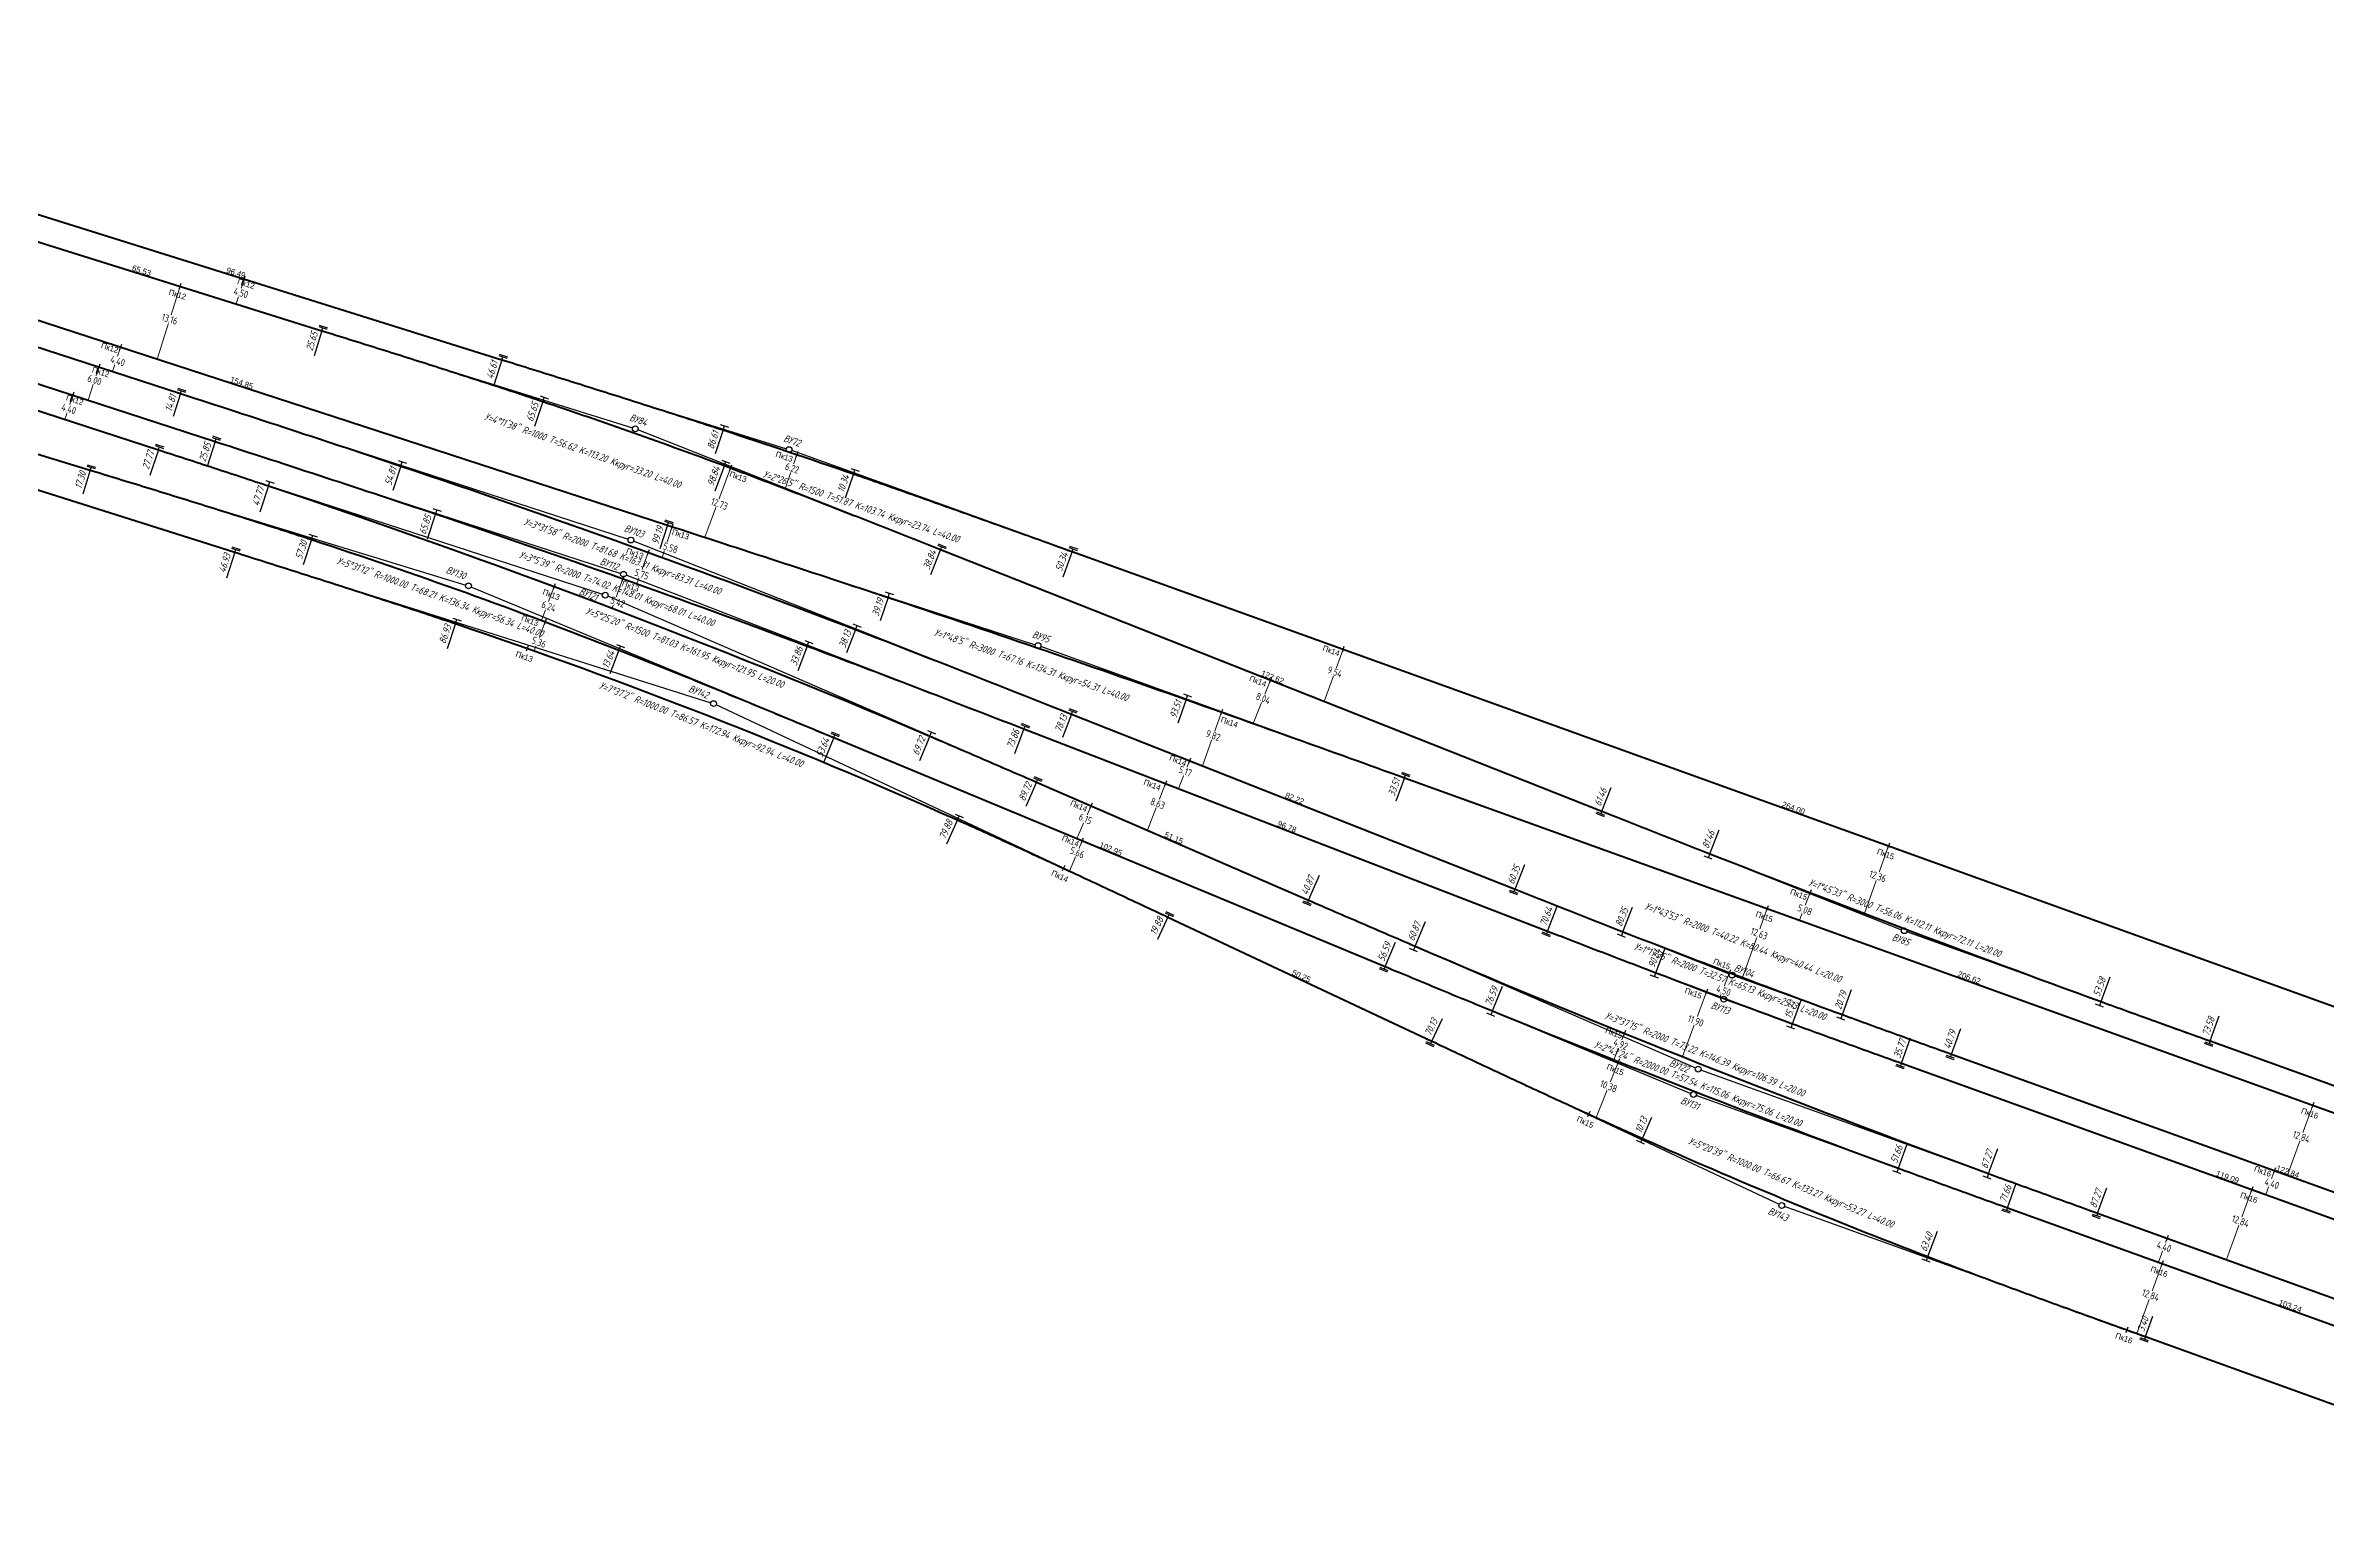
# Model space of a CAD drawing. Extents: x 10590 to 14299, y 7312 to 9553.
# Drawn here: x 11015 to 11408.3, y 9042.6 to 9297.1 of the extents above; entities that cross this region are included whole.
import ezdxf
from ezdxf.enums import TextEntityAlignment as Align

# ---------------------------------------------------------------- set-up
doc = ezdxf.new("R2010")
doc.units = 0
for name, color, linetype in [('Вершины', 7, 'Continuous'), ('Междупутья в плане', 7, 'Continuous'), ('Ось трассы', 7, 'Continuous'), ('Параметры кривых', 7, 'Continuous'), ('Пикетаж', 7, 'Continuous'), ('Прямые вставки', 7, 'Continuous')]:
    doc.layers.add(name, color=color, linetype=linetype)
doc.styles.get("Standard").update_dxf_attribs({"font": 'SPDS.shx', "oblique": 15, "height": 2})
doc.styles.add('Междупутья', font='simplex.shx', dxfattribs={"width": 0.7, "height": 2.5})
doc.styles.add('Параметры кривых', font='SPDS.shx', dxfattribs={"oblique": 15, "height": 2.5})
doc.styles.add('Пикетаж', font='pragmai.shx', dxfattribs={"height": 2})

msp = doc.modelspace()

# ---------------------------------------------------------------- linework, layer by layer
at = {"color": 1}
for p, q in [((11038.35, 9256.15), (11038.05, 9255.2)), ((11049.39, 9257.41), (11049.09, 9256.46)), ((11028.1, 9245.65), (11027.79, 9244.7)), ((11019.86, 9237.39), (11019.55, 9236.44)), ((11144.71, 9227.14), (11144.39, 9226.2)), ((11133.32, 9224.81), (11132.97, 9223.87)), ((11123.2, 9214.72), (11122.89, 9213.77)), ((11119.12, 9210.27), (11118.78, 9209.33)), ((11102.91, 9204.39), (11102.56, 9203.45)), ((11238.91, 9193.57), (11238.57, 9192.63)), ((11226.41, 9188.27), (11226.04, 9187.34)), ((11217.96, 9182.74), (11217.62, 9181.8)), ((11212.46, 9174.36), (11212.09, 9173.43)), ((11195.5, 9166.58), (11195.1, 9165.66)), ((11193.95, 9160.56), (11193.57, 9159.64)), ((11332.99, 9159.68), (11332.65, 9158.74)), ((11312.06, 9148.9), (11311.72, 9147.96)), ((11319.45, 9151.63), (11319.1, 9150.7)), ((11305.55, 9137.85), (11305.19, 9136.92)), ((11287.48, 9127.37), (11287.1, 9126.45)), ((11281.33, 9113.43), (11280.92, 9112.52)), ((11406.14, 9115), (11405.8, 9114.06)), ((11399.54, 9103.73), (11399.2, 9102.79)), ((11381.01, 9092.08), (11380.67, 9091.14)), ((11374.09, 9076.25), (11373.75, 9075.31))]:
    msp.add_line(p, q, dxfattribs=at)
at = {"color": 1, "linetype": 'ByBlock', "lineweight": -2}
for p, q in [((11062.11, 9248.72), (11063.54, 9248.27)), ((11062.18, 9248.95), (11063.61, 9248.51)), ((11062.67, 9248.01), (11062.82, 9248.49)), ((11093.15, 9243.72), (11094.58, 9243.27)), ((11093.23, 9243.95), (11094.66, 9243.51)), ((11093.72, 9243.01), (11093.87, 9243.49)), ((11037.73, 9237.89), (11039.15, 9237.43)), ((11037.8, 9238.13), (11039.23, 9237.66)), ((11038.29, 9237.18), (11038.44, 9237.66)), ((11100.29, 9236.76), (11101.72, 9236.29)), ((11100.77, 9235.81), (11101.01, 9236.52)), ((11131.36, 9231.84), (11132.78, 9231.38)), ((11131.84, 9230.9), (11132.07, 9231.61)), ((11033.91, 9228.2), (11035.33, 9227.73)), ((11033.98, 9228.43), (11035.41, 9227.97)), ((11034.46, 9227.49), (11034.62, 9227.96)), ((11043.72, 9229.63), (11045.15, 9229.17)), ((11043.8, 9229.87), (11045.23, 9229.4)), ((11044.28, 9228.92), (11044.44, 9229.4)), ((11022.14, 9224.68), (11023.58, 9224.24)), ((11022.21, 9224.91), (11023.65, 9224.48)), ((11022.71, 9223.98), (11022.86, 9224.46)), ((11075.81, 9225.64), (11077.23, 9225.16)), ((11076.28, 9224.69), (11076.52, 9225.4)), ((11131.62, 9225.71), (11133.03, 9225.19)), ((11132.06, 9224.75), (11132.32, 9225.45)), ((11153.87, 9224.28), (11155.29, 9223.79)), ((11154.34, 9223.33), (11154.58, 9224.04)), ((11053, 9222.21), (11054.42, 9221.74)), ((11053.47, 9221.26), (11053.71, 9221.97)), ((11081.81, 9217.38), (11083.23, 9216.9)), ((11082.28, 9216.43), (11082.52, 9217.14)), ((11121.72, 9215.21), (11123.14, 9214.74)), ((11121.8, 9215.44), (11123.22, 9214.98)), ((11122.28, 9214.5), (11122.43, 9214.97)), ((11060.4, 9212.96), (11061.83, 9212.5)), ((11060.88, 9212.02), (11061.12, 9212.73)), ((11168.84, 9211.03), (11170.24, 9210.48)), ((11168.94, 9211.26), (11170.33, 9210.71)), ((11191.58, 9210.9), (11192.99, 9210.39)), ((11047.08, 9210.53), (11048.51, 9210.08)), ((11047.16, 9210.77), (11048.59, 9210.32)), ((11047.65, 9209.83), (11047.8, 9210.31)), ((11169.36, 9210.29), (11169.54, 9210.75)), ((11191.49, 9210.66), (11192.9, 9210.15)), ((11192.03, 9209.94), (11192.2, 9210.41)), ((11159.81, 9202.99), (11161.24, 9202.52)), ((11160.29, 9202.04), (11160.52, 9202.76)), ((11085.24, 9198.47), (11086.66, 9197.99)), ((11085.71, 9197.52), (11085.95, 9198.23)), ((11154.24, 9197.46), (11155.64, 9196.93)), ((11154.68, 9196.5), (11154.94, 9197.2)), ((11113.47, 9193.93), (11114.86, 9193.38)), ((11113.89, 9192.96), (11114.17, 9193.65)), ((11145.92, 9194.62), (11147.33, 9194.1)), ((11146.36, 9193.66), (11146.63, 9194.36)), ((11211.21, 9185.4), (11212.63, 9184.9)), ((11211.67, 9184.44), (11211.92, 9185.15)), ((11183.21, 9180.12), (11184.61, 9179.58)), ((11183.3, 9180.35), (11184.7, 9179.81)), ((11183.73, 9179.38), (11183.91, 9179.85)), ((11191.42, 9182.67), (11192.81, 9182.12)), ((11191.51, 9182.9), (11192.9, 9182.35)), ((11191.93, 9181.93), (11192.11, 9182.4)), ((11150.44, 9178.62), (11151.82, 9178.05)), ((11150.53, 9178.85), (11151.92, 9178.28)), ((11150.94, 9177.87), (11151.13, 9178.33)), ((11167.11, 9179.1), (11168.49, 9178.52)), ((11167.5, 9178.12), (11167.8, 9178.81)), ((11248.79, 9171.69), (11250.21, 9171.18)), ((11248.88, 9171.92), (11250.29, 9171.42)), ((11185.38, 9170.96), (11186.76, 9170.37)), ((11185.48, 9171.19), (11186.86, 9170.6)), ((11185.87, 9170.21), (11186.07, 9170.66)), ((11249.33, 9170.96), (11249.5, 9171.44)), ((11171.86, 9164.69), (11173.23, 9164.08)), ((11172.24, 9163.7), (11172.55, 9164.38)), ((11283.81, 9164.23), (11282.41, 9164.78)), ((11283.9, 9164.46), (11282.5, 9165.01)), ((11283.38, 9165.2), (11283.2, 9164.74)), ((11302.42, 9156.9), (11301.02, 9157.44)), ((11301.99, 9157.87), (11301.72, 9157.17)), ((11208.2, 9147.93), (11209.56, 9147.29)), ((11233.19, 9148.88), (11231.81, 9149.47)), ((11233.29, 9149.11), (11231.91, 9149.7)), ((11232.8, 9149.86), (11232.6, 9149.4)), ((11268.83, 9150.76), (11267.44, 9151.31)), ((11268.92, 9150.99), (11267.53, 9151.55)), ((11268.41, 9151.73), (11268.22, 9151.27)), ((11208.09, 9147.7), (11209.45, 9147.07)), ((11208.56, 9146.93), (11208.77, 9147.39)), ((11274.45, 9143.56), (11273.05, 9144.1)), ((11274.54, 9143.79), (11273.14, 9144.33)), ((11274.02, 9144.53), (11273.84, 9144.06)), ((11287.45, 9143.45), (11286.05, 9143.99)), ((11287.02, 9144.42), (11286.75, 9143.72)), ((11251.56, 9140.95), (11250.18, 9141.54)), ((11251.16, 9141.94), (11250.87, 9141.25)), ((11246.44, 9137.43), (11245.05, 9138)), ((11246.53, 9137.66), (11245.15, 9138.24)), ((11246.03, 9138.41), (11245.84, 9137.95)), ((11293.12, 9136.39), (11291.72, 9136.92)), ((11292.69, 9137.36), (11292.42, 9136.65)), ((11369.45, 9132.39), (11369.2, 9131.68)), ((11264.93, 9129.8), (11263.54, 9130.37)), ((11264.52, 9130.78), (11264.23, 9130.08)), ((11316.24, 9128.57), (11315.98, 9127.87)), ((11325.3, 9129.18), (11323.89, 9129.69)), ((11324.85, 9130.14), (11324.6, 9129.44)), ((11369.9, 9131.42), (11368.49, 9131.94)), ((11254.4, 9124.57), (11253.05, 9125.21)), ((11254.51, 9124.8), (11253.15, 9125.44)), ((11254.04, 9125.57), (11253.83, 9125.12)), ((11316.68, 9127.61), (11315.27, 9128.12)), ((11388.71, 9124.63), (11387.3, 9125.13)), ((11388.8, 9124.86), (11387.39, 9125.37)), ((11388.26, 9125.59), (11388.09, 9125.12)), ((11335.49, 9120.8), (11334.08, 9121.31)), ((11335.58, 9121.03), (11334.16, 9121.54)), ((11335.04, 9121.76), (11334.87, 9121.29)), ((11344.11, 9122.37), (11342.7, 9122.88)), ((11344.19, 9122.61), (11342.78, 9123.11)), ((11343.66, 9123.33), (11343.49, 9122.86)), ((11290.36, 9108.81), (11290.06, 9108.12)), ((11290.74, 9107.82), (11289.37, 9108.43)), ((11334.95, 9102.7), (11333.55, 9103.22)), ((11334.51, 9103.66), (11334.25, 9102.96)), ((11350.51, 9101.77), (11349.1, 9102.29)), ((11350.06, 9102.73), (11349.8, 9102.03)), ((11353.31, 9096.85), (11353.14, 9096.38)), ((11353.76, 9095.89), (11352.35, 9096.4)), ((11353.85, 9096.13), (11352.44, 9096.63)), ((11369.32, 9094.96), (11367.9, 9095.47)), ((11369.4, 9095.2), (11367.99, 9095.71)), ((11368.86, 9095.92), (11368.7, 9095.45)), ((11340.01, 9087.47), (11338.61, 9088)), ((11339.58, 9088.43), (11339.31, 9087.73)), ((11377.57, 9073.67), (11376.16, 9074.17)), ((11377.65, 9073.9), (11376.24, 9074.41)), ((11377.12, 9074.63), (11376.95, 9074.16))]:
    msp.add_line(p, q, dxfattribs=at)
at = {"layer": 'Вершины', "color": 1}
for p, q in [((11062.67, 9248.01), (11116.23, 9231.25)), ((11093.72, 9243.01), (11142.75, 9227.67)), ((11038.29, 9237.18), (11115.48, 9212.08)), ((11044.28, 9228.92), (11114.2, 9206.19)), ((11192.03, 9209.94), (11143.69, 9227.35)), ((11022.71, 9223.98), (11087.46, 9204.16)), ((11122.28, 9214.5), (11185.67, 9193.88)), ((11268.41, 9151.73), (11305.35, 9137.15)), ((11388.26, 9125.59), (11335.99, 9144.42)), ((11343.66, 9123.33), (11306.29, 9136.79)), ((11368.86, 9095.92), (11300.45, 9120.57)), ((11353.31, 9096.85), (11299.65, 9116.19))]:
    msp.add_line(p, q, dxfattribs=at)
for centre in [(11116.71, 9231.1), (11143.22, 9227.52), (11115.96, 9211.93), (11087.94, 9204.02), (11186.15, 9193.73), (11130.2, 9183.74), (11335.52, 9144.59), (11305.82, 9136.96), (11299.98, 9120.74), (11299.18, 9116.36), (11314.39, 9097.23)]:
    msp.add_circle(centre, 0.5, dxfattribs=at)
at = {"layer": 'Междупутья в плане', "color": 1, "lineweight": 15}
for p, q in [((11038.2, 9255.68), (11034.27, 9243.12)), ((11049.24, 9256.93), (11047.9, 9252.64)), ((11027.95, 9245.17), (11026.58, 9240.99)), ((11019.7, 9236.92), (11018.34, 9232.73)), ((11144.55, 9226.67), (11142.56, 9220.78)), ((11133.14, 9224.34), (11128.69, 9212.41)), ((11123.04, 9214.25), (11121.32, 9208.94)), ((11118.95, 9209.8), (11116.99, 9204.4)), ((11102.73, 9203.92), (11100.56, 9198.07)), ((11238.74, 9193.1), (11235.51, 9184.13)), ((11226.23, 9187.8), (11223.27, 9180.32)), ((11217.79, 9182.27), (11214.5, 9173.02)), ((11212.27, 9173.9), (11210.38, 9169.09)), ((11195.3, 9166.12), (11192.85, 9160.48)), ((11193.76, 9160.1), (11191.59, 9154.87)), ((11332.82, 9159.21), (11328.64, 9147.58)), ((11311.89, 9148.43), (11307.61, 9136.54)), ((11319.27, 9151.16), (11317.45, 9146.42)), ((11305.37, 9137.39), (11303.78, 9133.18)), ((11287.29, 9126.91), (11285.44, 9122.35)), ((11405.97, 9114.53), (11401.62, 9102.45)), ((11399.37, 9103.26), (11397.87, 9099.12)), ((11380.84, 9091.61), (11379.35, 9087.47))]:
    msp.add_line(p, q, dxfattribs=at)
at = {"layer": 'Ось трассы', "color": 1, "lineweight": 100, "flags": 128}
msp.add_lwpolyline([(10593.58, 9551.66), (10595.69, 9548.89, 0.001042), (10601.76, 9540.94, 0.003125), (10607.89, 9533.04, 0.083697), (10755.64, 9399.03, 0.003125), (10764.1, 9393.69, 0.001042), (10772.6, 9388.43), (10847.65, 9342.11, 0.001042), (10856.17, 9336.87, 0.003125), (10864.73, 9331.7, 0.054134), (10982.58, 9277.92, 0.003125), (10992.09, 9274.84, 0.001042), (11001.63, 9271.84), (11093.72, 9243.01, -0.000208), (11103.26, 9240.02, -0.000625), (11112.8, 9237.02, -0.001042), (11122.33, 9233.98, -0.001458), (11131.84, 9230.9, -0.003956), (11154.34, 9223.33, -0.001458), (11163.78, 9220.03, -0.001042), (11173.2, 9216.69, -0.000625), (11182.62, 9213.32, -0.000208), (11192.03, 9209.94), (11440.4, 9120.45, -0.000391)], format="xyb", dxfattribs=at)
at = {"layer": 'Параметры кривых', "color": 1}
for p, q in [((11062.67, 9248.01), (11061.31, 9243.66)), ((11093.72, 9243.01), (11092.39, 9238.78)), ((11038.29, 9237.18), (11037, 9233.23)), ((11100.77, 9235.81), (11099.32, 9231.49)), ((11131.84, 9230.9), (11130.5, 9226.8)), ((11034.46, 9227.49), (11033.02, 9223.06)), ((11044.28, 9228.92), (11042.87, 9224.58)), ((11022.71, 9223.98), (11021.45, 9219.85)), ((11076.28, 9224.69), (11074.87, 9220.48)), ((11132.06, 9224.75), (11130.43, 9220.35)), ((11154.34, 9223.33), (11152.9, 9219.16)), ((11053.47, 9221.26), (11051.96, 9216.72)), ((11082.28, 9216.43), (11080.83, 9212.1)), ((11060.88, 9212.02), (11059.45, 9207.65)), ((11122.28, 9214.5), (11120.95, 9210.43)), ((11047.65, 9209.83), (11046.24, 9205.36)), ((11169.36, 9210.29), (11167.63, 9205.93)), ((11192.03, 9209.94), (11190.44, 9205.53)), ((11160.29, 9202.04), (11158.94, 9197.98)), ((11085.71, 9197.52), (11084.25, 9193.2)), ((11154.68, 9196.5), (11153.14, 9192.5)), ((11113.89, 9192.96), (11112.29, 9188.85)), ((11146.36, 9193.66), (11144.76, 9189.39)), ((11211.67, 9184.44), (11210.23, 9180.37)), ((11183.73, 9179.38), (11182.07, 9175.09)), ((11191.93, 9181.93), (11190.35, 9177.92)), ((11150.94, 9177.87), (11149.14, 9173.54)), ((11167.5, 9178.12), (11165.7, 9173.89)), ((11185.87, 9170.21), (11184.04, 9165.99)), ((11249.33, 9170.96), (11247.87, 9166.91)), ((11283.38, 9165.2), (11285, 9169.3)), ((11172.24, 9163.7), (11170.37, 9159.5)), ((11301.99, 9157.87), (11303.6, 9161.97)), ((11268.41, 9151.73), (11270.08, 9155.98)), ((11232.8, 9149.86), (11234.68, 9154.19)), ((11274.02, 9144.53), (11275.72, 9148.93)), ((11287.02, 9144.42), (11288.68, 9148.67)), ((11208.56, 9146.93), (11206.74, 9143.06)), ((11251.16, 9141.94), (11252.97, 9146.16)), ((11246.03, 9138.41), (11247.78, 9142.62)), ((11292.69, 9137.36), (11294.35, 9141.74)), ((11369.45, 9132.39), (11371.01, 9136.67)), ((11264.52, 9130.78), (11266.25, 9135.03)), ((11316.24, 9128.57), (11317.73, 9132.65)), ((11324.85, 9130.14), (11326.43, 9134.46)), ((11254.04, 9125.57), (11255.88, 9129.47)), ((11388.26, 9125.59), (11389.82, 9129.91)), ((11335.04, 9121.76), (11336.61, 9126.11)), ((11343.66, 9123.33), (11345.26, 9127.77)), ((11290.36, 9108.81), (11291.99, 9112.46)), ((11334.51, 9103.66), (11335.98, 9107.68)), ((11350.06, 9102.73), (11351.65, 9107.08)), ((11353.31, 9096.85), (11354.77, 9100.91)), ((11368.86, 9095.92), (11370.43, 9100.28)), ((11339.58, 9088.43), (11341.26, 9092.81)), ((11377.12, 9074.63), (11378.39, 9078.15))]:
    msp.add_line(p, q, dxfattribs=at)

# ---------------------------------------------------------------- texts
at = {"layer": 'Вершины', "color": 1, "oblique": 15}
for s, rotation, p in [('ВУ84', 340.5041, (11117.04, 9232.05)), ('ВУ72', 341.3492, (11143.54, 9228.47)), ('ВУ103', 340.2026, (11116.3, 9212.87)), ('ВУ130', 340.2027, (11085.58, 9205.7)), ('ВУ112', 340.4208, (11112.04, 9207.22)), ('ВУ95', 341.0263, (11186.47, 9194.68)), ('ВУ142', 338.6416, (11127.41, 9185.2))]:
    msp.add_text(s, height=1.25, rotation=rotation, dxfattribs=at).set_placement(p, align=Align.CENTER)
for s, rotation, p in [('ВУ85', 339.3504, (11335.17, 9143.65)), ('ВУ104', 339.3951, (11308.13, 9138.26)), ('ВУ122', 338.3987, (11296.93, 9121.87)), ('ВУ131', 338.8531, (11298.82, 9115.42)), ('ВУ143', 337.5342, (11314.01, 9096.3))]:
    msp.add_text(s, height=1.25, rotation=rotation, dxfattribs=at).set_placement(p, align=Align.TOP_CENTER)
at = {"layer": 'Параметры кривых', "color": 1, "style": 'Параметры кривых', "oblique": 15}
for s, rotation, p in [('25.65', 72.6207, (11062.01, 9247.57)), ('46.61', 72.6207, (11093.05, 9242.57)), ('14.81', 71.9874, (11037.62, 9236.74)), ('65.65', 71.4748, (11100.09, 9235.38)), ('86.61', 71.8568, (11131.17, 9230.46)), ('27.77', 71.9874, (11033.8, 9227.05)), ('25.85', 71.9874, (11043.61, 9228.48)), ('17.30', 72.9827, (11022.05, 9223.53)), ('54.81', 71.4144, (11075.61, 9224.25)), ('98.84', 69.5728, (11131.38, 9224.33)), ('10.34', 70.9501, (11153.66, 9222.9)), ('47.77', 71.6054, (11052.8, 9220.83)), ('65.85', 71.4144, (11081.61, 9215.99)), ('57.30', 71.8368, (11060.21, 9211.58)), ('99.19', 71.9874, (11121.61, 9214.06)), ('46.93', 72.459, (11046.98, 9209.38)), ('38.84', 68.4269, (11168.66, 9209.89)), ('50.34', 70.1861, (11191.35, 9209.52)), ('39.19', 71.6054, (11159.62, 9201.61)), ('86.93', 71.3131, (11085.03, 9197.09)), ('38.13', 69.0277, (11153.99, 9196.09)), ('13.64', 68.6087, (11113.2, 9192.56)), ('33.86', 69.4661, (11145.67, 9193.25)), ('93.51', 70.5681, (11210.99, 9184.02)), ('73.86', 68.8931, (11183.03, 9178.98)), ('78.13', 68.4547, (11191.24, 9181.53)), ('53.64', 67.4627, (11150.24, 9177.49)), ('69.72', 66.9472, (11166.8, 9177.74)), ('89.72', 66.5652, (11185.16, 9169.83)), ('33.51', 70.1861, (11248.65, 9170.55)), ('79.88', 65.9878, (11171.53, 9163.33)), ('19.88', 64.8419, (11207.84, 9146.58))]:
    msp.add_text(s, height=1.25, rotation=rotation, dxfattribs=at).set_placement(p, align=Align.RIGHT)
for s, rotation, p in [('У=4°11\'38" R=1000 T=56.62 K=113.20 Ккруг=33.20 L=40.00', 340.5238, (11107.87, 9227.95)), ('У=2°26\'5" R=1500 T=51.87 K=103.74 Ккруг=23.74 L=40.00', 341.4034, (11155.88, 9218.29)), ('У=1°48\'5" R=3000 T=67.16 K=134.31 Ккруг=54.31 L=40.00', 341.0868, (11185.21, 9190.99)), ('У=7°37\'2" R=1000.00 T=86.57 K=172.94 Ккруг=92.94 L=40.00', 338.6505, (11128.33, 9180.73))]:
    msp.add_text(s, height=1.25, rotation=rotation, dxfattribs=at).set_placement(p, align=Align.TOP_CENTER)
for s, rotation, p in [('61.46', 68.4269, (11283.15, 9165.97)), ('81.46', 68.6179, (11301.75, 9158.63)), ('60.35', 68.4547, (11268.17, 9152.5)), ('40.87', 66.5652, (11232.59, 9150.63)), ('70.64', 68.8931, (11273.78, 9145.29)), ('80.35', 68.7412, (11286.78, 9145.18)), ('60.87', 66.8517, (11250.95, 9142.71)), ('56.59', 67.4627, (11245.81, 9139.18)), ('90.64', 69.1796, (11292.44, 9138.12)), ('53.58', 69.9952, (11369.2, 9133.14)), ('76.59', 67.7492, (11264.29, 9131.54)), ('15.77', 69.8997, (11315.98, 9129.33)), ('20.79', 69.8997, (11324.6, 9130.9)), ('70.13', 64.8419, (11253.86, 9126.35)), ('73.58', 70.1861, (11388, 9126.34)), ('35.77', 70.1861, (11334.78, 9122.52)), ('40.79', 70.1861, (11343.4, 9124.09)), ('10.13', 65.9878, (11290.16, 9109.58)), ('51.66', 69.8997, (11334.25, 9104.42)), ('67.27', 69.8997, (11349.81, 9103.49)), ('71.66', 70.1861, (11353.05, 9097.61)), ('87.27', 70.1861, (11368.61, 9096.68)), ('63.40', 69.0402, (11339.34, 9089.2)), ('3.40', 70.1861, (11376.86, 9075.38))]:
    msp.add_text(s, height=1.25, rotation=rotation, dxfattribs=at).set_placement(p)
msp.add_text('У=5°20\'39" R=1000.00 T=66.67 K=133.27 Ккруг=53.27 L=40.00', height=1.25, rotation=337.514, dxfattribs=at).set_placement((11315.79, 9100.6), align=Align.CENTER)
at = {"layer": 'Пикетаж', "color": 1, "style": 'Пикетаж'}
for s, rotation, p in [('Пк12', 342.6207, (11037.6, 9253.77)), ('Пк12', 342.6207, (11049.44, 9255.63)), ('Пк12', 341.9874, (11025.93, 9244.59)), ('Пк13', 341.3452, (11142.23, 9225.84)), ('Пк13', 339.5076, (11134.26, 9222.37)), ('Пк13', 341.9872, (11124.36, 9212.42)), ('Пк13', 340.12, (11116.46, 9209.16)), ('Пк13', 339.6104, (11102.04, 9202.05)), ('Пк14', 340.1861, (11236.54, 9192.38)), ('Пк14', 338.4269, (11223.89, 9187.13)), ('Пк14', 340.4542, (11218.98, 9180.06)), ('Пк14', 338.4548, (11210.09, 9173.46)), ('Пк14', 338.8931, (11205.66, 9169.26)), ('Пк14', 336.5652, (11193, 9165.63)), ('Пк15', 340.1861, (11332.15, 9157.33)), ('Пк15', 338.9719, (11317.16, 9150.39)), ('Пк15', 340.1861, (11311.21, 9146.54)), ('Пк15', 339.3041, (11303.89, 9138.38)), ('Пк15', 339.4478, (11298.97, 9133.35)), ('Пк15', 337.9725, (11285.27, 9126.5)), ('Пк15', 338.4198, (11285.5, 9120.18)), ('Пк15', 335.4809, (11280.3, 9111.15)), ('Пк16', 340.1861, (11405.29, 9112.65)), ('Пк16', 340.1861, (11397.17, 9102.65)), ('Пк16', 340.1861, (11380.16, 9089.73)), ('Пк16', 340.1861, (11379.3, 9085.36)), ('Пк16', 340.1778, (11373.24, 9073.9))]:
    msp.add_text(s, height=1, rotation=rotation, dxfattribs=at).set_placement(p, align=Align.CENTER)
at = {"layer": 'Прямые вставки', "color": 1, "style": 'Пикетаж'}
for s, rotation, p in [('65.53', 342.6207, (11031.43, 9257.9)), ('96.49', 342.6207, (11047.7, 9257.52)), ('154.85', 341.9874, (11048.68, 9238.53)), ('122.62', 338.4269, (11226.41, 9187.84)), ('82.22', 338.4548, (11230.21, 9166.93)), ('264.00', 340.1861, (11316.25, 9165.29)), ('102.95', 337.4627, (11198.52, 9158.23)), ('51.15', 336.5652, (11209.38, 9160.13)), ('96.78', 338.8931, (11228.91, 9162.05)), ('50.25', 334.8419, (11231.34, 9136.34)), ('206.62', 340.1861, (11346.56, 9136.04)), ('119.09', 340.1861, (11391.09, 9101.67)), ('122.84', 340.1861, (11401.48, 9102.61)), ('103.24', 340.1861, (11401.91, 9079.45))]:
    msp.add_text(s, height=1, rotation=rotation, dxfattribs=at).set_placement(p, align=Align.CENTER)

# ---------------------------------------------------------------- next in the draw order: wipeouts: each hides what was drawn before it
at = {"color": 1}
for points in [[(11047.09, 9254.26), (11047.54, 9255.69), (11050.32, 9254.82), (11049.87, 9253.39)], [(11142.13, 9224.07), (11142.61, 9225.49), (11145.37, 9224.56), (11144.89, 9223.14)], [(11235.69, 9189), (11236.2, 9190.41), (11238.99, 9189.41), (11238.48, 9188)], [(11329.02, 9153.88), (11329.53, 9155.29), (11332.86, 9154.09), (11332.35, 9152.68)]]:
    msp.add_wipeout(points, dxfattribs=at)

# ---------------------------------------------------------------- next in the draw order: linework, layer by layer
at = {"layer": 'Вершины', "color": 1}
for p, q in [((11169.36, 9210.29), (11117.17, 9230.92)), ((11283.38, 9165.2), (11335.05, 9144.77))]:
    msp.add_line(p, q, dxfattribs=at)
at = {"layer": 'Ось трассы', "color": 1, "lineweight": 100, "flags": 128}
msp.add_lwpolyline([(11000.13, 9267.59), (11062.67, 9248.01, -0.000313), (11072.22, 9245.02, -0.000938), (11081.75, 9242.01, -0.001563), (11091.27, 9238.95, -0.002188), (11100.77, 9235.81, -0.008299), (11132.06, 9224.75, -0.002188), (11141.42, 9221.21, -0.001563), (11150.75, 9217.61, -0.000938), (11160.06, 9213.96, -0.000313), (11169.36, 9210.29), (11283.38, 9165.2, 0.000208), (11292.68, 9161.53, 0.000625), (11301.99, 9157.87, 0.00601), (11369.45, 9132.39, 0.000625), (11378.85, 9128.98, 0.000208), (11388.26, 9125.59), (11455.74, 9101.27, -0.000391)], format="xyb", dxfattribs=at)

# ---------------------------------------------------------------- next in the draw order: texts
at = {"layer": 'Междупутья в плане', "color": 1, "style": 'Междупутья', "width": 0.7}
for s, rotation, p in [('4.50', 342.6207, (11048.52, 9253.94)), ('6.22', 341.3416, (11143.55, 9223.72)), ('9.54', 340.1861, (11237.13, 9188.62)), ('12.36', 340.1861, (11330.73, 9153.39))]:
    msp.add_text(s, height=1.25, rotation=rotation, dxfattribs=at).set_placement(p, align=Align.CENTER)
at = {"layer": 'Параметры кривых', "color": 1, "style": 'Параметры кривых', "oblique": 15}
msp.add_text('У=1°45\'33" R=3000 T=56.06 K=112.11 Ккруг=72.11 L=20.00', height=1.25, rotation=339.3065, dxfattribs=at).set_placement((11335.42, 9146.19), align=Align.CENTER)

# ---------------------------------------------------------------- next in the draw order: wipeouts: each hides what was drawn before it
at = {"color": 1}
for points in [[(11034.58, 9249.78), (11035.03, 9251.21), (11038.25, 9250.2), (11037.8, 9248.77)], [(11129.27, 9218.08), (11129.79, 9219.48), (11133.15, 9218.23), (11132.63, 9216.83)], [(11223.33, 9184.49), (11223.88, 9185.88), (11226.63, 9184.8), (11226.08, 9183.4)], [(11316.75, 9148.02), (11317.28, 9149.42), (11320.01, 9148.37), (11319.47, 9146.97)]]:
    msp.add_wipeout(points, dxfattribs=at)

# ---------------------------------------------------------------- next in the draw order: linework, layer by layer
at = {"layer": 'Вершины', "color": 1}
msp.add_line((11249.33, 9170.96), (11186.62, 9193.56), dxfattribs=at)
at = {"layer": 'Ось трассы', "color": 1, "lineweight": 100, "flags": 128}
msp.add_lwpolyline([(10604.24, 9522.94), (10606.58, 9519.88, 0.001042), (10612.68, 9511.95, 0.003125), (10618.84, 9504.08, 0.08453), (10768.76, 9369.54, 0.003125), (10777.25, 9364.26, 0.001042), (10785.79, 9359.06), (10851.9, 9318.88, 0.00125), (10860.46, 9313.7, 0.00375), (10869.06, 9308.61, 0.047959), (10956.04, 9268.69, 0.00375), (10965.51, 9265.49, 0.00125), (10975.02, 9262.38), (11122.28, 9214.5, -0.000417), (11141.29, 9208.3, -0.00125), (11160.29, 9202.04, -0.004526), (11211.67, 9184.44, -0.00125), (11230.51, 9177.73, -0.000417), (11249.33, 9170.96), (11443.72, 9100.93, -0.000391)], format="xyb", dxfattribs=at)

# ---------------------------------------------------------------- next in the draw order: texts
at = {"layer": 'Междупутья в плане', "color": 1, "style": 'Междупутья', "width": 0.7}
for s, rotation, p in [('13.16', 342.6207, (11036.23, 9249.4)), ('12.73', 339.5074, (11130.99, 9217.57)), ('8.04', 338.4229, (11224.75, 9184.06)), ('5.08', 338.9719, (11318.15, 9147.61))]:
    msp.add_text(s, height=1.25, rotation=rotation, dxfattribs=at).set_placement(p, align=Align.CENTER)

# ---------------------------------------------------------------- next in the draw order: wipeouts: each hides what was drawn before it
at = {"color": 1}
for points in [[(11025.84, 9242.52), (11026.3, 9243.95), (11029.08, 9243.05), (11028.61, 9241.62)], [(11121.16, 9210.32), (11121.62, 9211.74), (11124.4, 9210.84), (11123.93, 9209.42)], [(11214.73, 9178.02), (11215.23, 9179.43), (11217.98, 9178.45), (11217.48, 9177.04)], [(11308.56, 9143.99), (11309.07, 9145.4), (11312.44, 9144.19), (11311.93, 9142.77)], [(11402.04, 9108.99), (11402.55, 9110.4), (11405.96, 9109.17), (11405.45, 9107.76)]]:
    msp.add_wipeout(points, dxfattribs=at)

# ---------------------------------------------------------------- next in the draw order: linework, layer by layer
msp.add_line((11024.35, 9242.24), (11024.04, 9241.29), dxfattribs=at)
at = {"layer": 'Вершины', "color": 1}
msp.add_line((11191.93, 9181.93), (11116.42, 9211.74), dxfattribs=at)
at = {"layer": 'Междупутья в плане', "color": 1, "lineweight": 15}
msp.add_line((11024.2, 9241.76), (11022.34, 9236.06), dxfattribs=at)
at = {"layer": 'Ось трассы', "color": 1, "lineweight": 100, "flags": 128}
msp.add_lwpolyline([(10973.17, 9258.35), (11038.29, 9237.18, -0.000625), (11057.3, 9230.98, -0.001875), (11076.28, 9224.69, -0.010414), (11154.68, 9196.5, -0.001875), (11173.32, 9189.26, -0.000625), (11191.93, 9181.93), (11268.41, 9151.73, 0.000313), (11277.71, 9148.07, 0.000938), (11287.02, 9144.42, 0.005055), (11324.85, 9130.14, 0.000938), (11334.25, 9126.72, 0.000313), (11343.66, 9123.33), (11459.23, 9081.69, -0.000391)], format="xyb", dxfattribs=at)

# ---------------------------------------------------------------- next in the draw order: texts
at = {"layer": 'Междупутья в плане', "color": 1, "style": 'Междупутья', "width": 0.7}
for s, rotation, p in [('4.40', 341.9874, (11027.26, 9242.19)), ('5.58', 341.9935, (11122.58, 9209.99)), ('9.82', 340.4558, (11216.15, 9177.65)), ('12.63', 340.1861, (11310.29, 9143.5)), ('12.84', 340.1861, (11403.79, 9108.49))]:
    msp.add_text(s, height=1.25, rotation=rotation, dxfattribs=at).set_placement(p, align=Align.CENTER)
at = {"layer": 'Параметры кривых', "color": 1, "style": 'Параметры кривых', "oblique": 15}
msp.add_text('У=3°31\'58" R=2000 T=81.68 K=163.31 Ккруг=83.31 L=40.00', height=1.25, rotation=340.2211, dxfattribs=at).set_placement((11114.74, 9209.69), align=Align.TOP_CENTER)
msp.add_text('У=1°43\'53" R=2000 T=40.22 K=80.44 Ккруг=40.44 L=20.00', height=1.25, rotation=339.3204, dxfattribs=at).set_placement((11307.53, 9141.96), align=Align.CENTER)
at = {"layer": 'Пикетаж', "color": 1, "style": 'Пикетаж'}
msp.add_text('Пк12', height=1, rotation=341.9874, dxfattribs=at).set_placement((11024.37, 9240.41), align=Align.CENTER)

# ---------------------------------------------------------------- next in the draw order: wipeouts: each hides what was drawn before it
at = {"color": 1}
for points in [[(11021.84, 9239.24), (11022.31, 9240.67), (11025.08, 9239.77), (11024.62, 9238.34)], [(11116.18, 9205.83), (11116.69, 9207.24), (11119.43, 9206.25), (11118.92, 9204.84)], [(11210, 9171.88), (11210.55, 9173.28), (11213.11, 9172.27), (11212.56, 9170.87)], [(11302.74, 9134.08), (11303.27, 9135.48), (11306, 9134.45), (11305.47, 9133.05)], [(11397.29, 9100.81), (11397.8, 9102.22), (11400.54, 9101.23), (11400.03, 9099.82)]]:
    msp.add_wipeout(points, dxfattribs=at)

# ---------------------------------------------------------------- next in the draw order: linework, layer by layer
for p, q in [((11114.73, 9205.74), (11114.39, 9204.79)), ((11208.3, 9170.43), (11207.94, 9169.5)), ((11301.62, 9134.52), (11301.27, 9133.58)), ((11395.63, 9100.46), (11395.29, 9099.52))]:
    msp.add_line(p, q, dxfattribs=at)
at = {"layer": 'Вершины', "color": 1}
for p, q in [((11183.73, 9179.38), (11115.14, 9205.85)), ((11274.02, 9144.53), (11303.93, 9132.98)), ((11335.04, 9121.76), (11304.87, 9132.63))]:
    msp.add_line(p, q, dxfattribs=at)
for centre in [(11114.67, 9206.03), (11304.4, 9132.8)]:
    msp.add_circle(centre, 0.5, dxfattribs=at)
at = {"layer": 'Междупутья в плане', "color": 1, "lineweight": 15}
for p, q in [((11114.56, 9205.27), (11112.74, 9200.16)), ((11208.12, 9169.96), (11205.01, 9161.91)), ((11301.44, 9134.05), (11297.27, 9122.91)), ((11395.46, 9099.99), (11391.11, 9087.91))]:
    msp.add_line(p, q, dxfattribs=at)
at = {"layer": 'Ось трассы', "color": 1, "lineweight": 100, "flags": 128}
msp.add_lwpolyline([(10977.28, 9250.71), (11044.28, 9228.92, -0.000625), (11063.3, 9222.72, -0.001875), (11082.28, 9216.43, -0.008501), (11146.36, 9193.66, -0.001875), (11165.06, 9186.57, -0.000625), (11183.73, 9179.38), (11274.02, 9144.53, 0.000313), (11283.35, 9140.93, 0.000938), (11292.69, 9137.36, 0.003142), (11316.24, 9128.57, 0.000938), (11325.63, 9125.15, 0.000313), (11335.04, 9121.76), (11447.08, 9081.39, -0.000391)], format="xyb", dxfattribs=at)

# ---------------------------------------------------------------- next in the draw order: texts
at = {"layer": 'Вершины', "color": 1, "oblique": 15}
msp.add_text('ВУ113', height=1.25, rotation=339.7016, dxfattribs=at).set_placement((11304.05, 9131.86), align=Align.TOP_CENTER)
at = {"layer": 'Междупутья в плане', "color": 1, "style": 'Междупутья', "width": 0.7}
for s, rotation, p in [('6.00', 341.9874, (11023.27, 9238.91)), ('5.75', 340.12, (11117.59, 9205.45)), ('5.17', 338.4548, (11211.33, 9171.49)), ('4.50', 339.3041, (11304.15, 9133.68)), ('4.40', 340.1861, (11398.7, 9100.43))]:
    msp.add_text(s, height=1.25, rotation=rotation, dxfattribs=at).set_placement(p, align=Align.CENTER)
at = {"layer": 'Параметры кривых', "color": 1, "style": 'Параметры кривых', "oblique": 15}
msp.add_text('У=3°5\'39" R=2000 T=74.02 K=148.01 Ккруг=68.01 L=40.00', height=1.25, rotation=340.4403, dxfattribs=at).set_placement((11113.75, 9204.13), align=Align.TOP_CENTER)
msp.add_text('У=1°17\'35" R=2000 T=32.57 K=65.13 Ккруг=25.13 L=20.00', height=1.25, rotation=339.5396, dxfattribs=at).set_placement((11305.32, 9135.27), align=Align.CENTER)
at = {"layer": 'Пикетаж', "color": 1, "style": 'Пикетаж'}
for s, rotation, p in [('Пк12', 341.9874, (11019.9, 9235.61)), ('Пк13', 340.436, (11115.71, 9203.51)), ('Пк16', 340.1861, (11394.79, 9098.11))]:
    msp.add_text(s, height=1, rotation=rotation, dxfattribs=at).set_placement(p, align=Align.CENTER)

# ---------------------------------------------------------------- next in the draw order: wipeouts: each hides what was drawn before it
at = {"color": 1}
for points in [[(11017.4, 9234.27), (11017.87, 9235.69), (11020.64, 9234.79), (11020.18, 9233.37)], [(11112.06, 9201.03), (11112.57, 9202.44), (11115.31, 9201.46), (11114.81, 9200.05)], [(11205.16, 9166.35), (11205.7, 9167.75), (11208.42, 9166.7), (11207.88, 9165.3)], [(11297.71, 9128.96), (11298.24, 9130.36), (11301.44, 9129.17), (11300.91, 9127.76)], [(11391.54, 9094.45), (11392.05, 9095.86), (11395.46, 9094.63), (11394.95, 9093.22)]]:
    msp.add_wipeout(points, dxfattribs=at)

# ---------------------------------------------------------------- next in the draw order: linework, layer by layer
at = {"layer": 'Вершины', "color": 1}
for p, q in [((11034.46, 9227.49), (11111.05, 9202.59)), ((11185.87, 9170.21), (11111.98, 9202.23)), ((11232.8, 9149.86), (11299.52, 9120.94))]:
    msp.add_line(p, q, dxfattribs=at)
msp.add_circle((11111.52, 9202.43), 0.5, dxfattribs=at)
at = {"layer": 'Ось трассы', "color": 1, "lineweight": 100, "flags": 128}
msp.add_lwpolyline([(10619.59, 9482.02), (10620.52, 9480.85, 0.084293), (10744.78, 9368.69, 0.00375), (10753.27, 9363.39, 0.00125), (10761.8, 9358.19), (10852.32, 9303.18, 0.00125), (10860.87, 9298, 0.00375), (10869.48, 9292.91, 0.047959), (10956.45, 9252.99, 0.00375), (10965.93, 9249.79, 0.00125), (10975.43, 9246.68), (11034.46, 9227.49, -0.000417), (11043.97, 9224.39, -0.00125), (11053.47, 9221.26, -0.020328), (11167.5, 9178.12, -0.00125), (11176.69, 9174.18, -0.000417), (11185.87, 9170.21), (11232.8, 9149.86, 0.000313), (11241.98, 9145.89, 0.000938), (11251.16, 9141.94, 0.0133), (11350.06, 9102.73, 0.000938), (11359.46, 9099.32, 0.000313), (11368.86, 9095.92), (11462.58, 9062.16, -0.000391)], format="xyb", dxfattribs=at)

# ---------------------------------------------------------------- next in the draw order: texts
at = {"layer": 'Вершины', "color": 1, "oblique": 15}
msp.add_text('ВУ121', height=1.25, rotation=339.2605, dxfattribs=at).set_placement((11108.4, 9202), align=Align.CENTER)
at = {"layer": 'Междупутья в плане', "color": 1, "style": 'Междупутья', "width": 0.7}
for s, rotation, p in [('4.40', 341.9874, (11018.83, 9233.94)), ('5.42', 340.436, (11113.48, 9200.66)), ('8.63', 338.8931, (11206.56, 9165.94)), ('11.90', 339.4478, (11299.35, 9128.48)), ('12.84', 340.1861, (11393.29, 9093.95))]:
    msp.add_text(s, height=1.25, rotation=rotation, dxfattribs=at).set_placement(p, align=Align.CENTER)
at = {"layer": 'Параметры кривых', "color": 1, "style": 'Параметры кривых', "oblique": 15}
msp.add_text('У=5°25\'20" R=1500 T=81.03 K=161.95 Ккруг=121.95 L=20.00', height=1.25, rotation=339.2763, dxfattribs=at).set_placement((11125.5, 9193.97), align=Align.TOP_CENTER)
msp.add_text('У=3°37\'15" R=2000 T=73.22 K=146.39 Ккруг=106.39 L=20.00', height=1.25, rotation=338.3757, dxfattribs=at).set_placement((11300.94, 9122.72), align=Align.CENTER)

# ---------------------------------------------------------------- next in the draw order: wipeouts: each hides what was drawn before it
at = {"color": 1}
for points in [[(11100.14, 9200.31), (11100.67, 9201.71), (11103.44, 9200.68), (11102.92, 9199.27)], [(11192.76, 9163.73), (11193.36, 9165.11), (11195.88, 9164.01), (11195.29, 9162.64)], [(11285, 9124.88), (11285.56, 9126.27), (11288.27, 9125.18), (11287.7, 9123.79)], [(11378.68, 9089.92), (11379.19, 9091.33), (11381.93, 9090.34), (11381.43, 9088.93)]]:
    msp.add_wipeout(points, dxfattribs=at)

# ---------------------------------------------------------------- next in the draw order: linework, layer by layer
for p, q in [((11101.34, 9198.31), (11100.98, 9197.38)), ((11286.41, 9122.5), (11286.05, 9121.57)), ((11380.15, 9087.71), (11379.81, 9086.77))]:
    msp.add_line(p, q, dxfattribs=at)
at = {"layer": 'Вершины', "color": 1}
for p, q in [((11150.94, 9177.87), (11088.4, 9203.82)), ((11246.03, 9138.41), (11298.72, 9116.55))]:
    msp.add_line(p, q, dxfattribs=at)
at = {"layer": 'Междупутья в плане', "color": 1, "lineweight": 15}
for p, q in [((11101.16, 9197.84), (11099.27, 9192.82)), ((11286.23, 9122.04), (11282.41, 9112.39)), ((11379.98, 9087.24), (11375.62, 9075.16))]:
    msp.add_line(p, q, dxfattribs=at)
at = {"layer": 'Ось трассы', "color": 1, "lineweight": 100, "flags": 128}
msp.add_lwpolyline([(10974.61, 9238.7), (11022.71, 9223.98, -0.000313), (11032.27, 9221.05, -0.000938), (11041.83, 9218.09, -0.001563), (11051.37, 9215.09, -0.002188), (11060.88, 9212.02, -0.014086), (11113.89, 9192.96, -0.002188), (11123.19, 9189.27, -0.001563), (11132.45, 9185.51, -0.000938), (11141.7, 9181.7, -0.000313), (11150.94, 9177.87), (11246.03, 9138.41, 0.000313), (11255.27, 9134.58, 0.000938), (11264.52, 9130.78, 0.009383), (11334.51, 9103.66, 0.000938), (11343.91, 9100.24, 0.000313), (11353.31, 9096.85), (11450.44, 9061.86, -0.000391)], format="xyb", dxfattribs=at)

# ---------------------------------------------------------------- next in the draw order: texts
at = {"layer": 'Междупутья в плане', "color": 1, "style": 'Междупутья', "width": 0.7}
for s, rotation, p in [('6.24', 339.6104, (11101.57, 9199.91)), ('6.15', 336.5652, (11194.08, 9163.3)), ('4.92', 337.9725, (11286.4, 9124.45)), ('4.40', 340.1861, (11380.1, 9089.54))]:
    msp.add_text(s, height=1.25, rotation=rotation, dxfattribs=at).set_placement(p, align=Align.CENTER)
at = {"layer": 'Параметры кривых', "color": 1, "style": 'Параметры кривых', "oblique": 15}
msp.add_text('У=5°31\'12" R=1000.00 T=68.21 K=136.34 Ккруг=56.34 L=40.00', height=1.25, rotation=340.2227, dxfattribs=at).set_placement((11083.29, 9202.69), align=Align.TOP_CENTER)
msp.add_text('У=2°43\'24" R=2000.00 T=57.54 K=115.06 Ккруг=75.06 L=20.00', height=1.25, rotation=338.8244, dxfattribs=at).set_placement((11299.74, 9117.63), align=Align.CENTER)
at = {"layer": 'Пикетаж', "color": 1, "style": 'Пикетаж'}
for s, rotation, p in [('Пк13', 339.3901, (11098.37, 9197.56)), ('Пк14', 337.4627, (11191.56, 9159.6))]:
    msp.add_text(s, height=1, rotation=rotation, dxfattribs=at).set_placement(p, align=Align.CENTER)

# ---------------------------------------------------------------- next in the draw order: wipeouts: each hides what was drawn before it
at = {"color": 1}
for points in [[(11098.48, 9194.12), (11099.01, 9195.53), (11101.7, 9194.51), (11101.17, 9193.11)], [(11191.3, 9157.92), (11191.87, 9159.31), (11194.53, 9158.21), (11193.95, 9156.82)], [(11282.61, 9117.76), (11283.16, 9119.15), (11286.49, 9117.83), (11285.94, 9116.44)], [(11376.05, 9081.7), (11376.56, 9083.11), (11379.97, 9081.88), (11379.46, 9080.47)]]:
    msp.add_wipeout(points, dxfattribs=at)

# ---------------------------------------------------------------- next in the draw order: linework, layer by layer
for p, q in [((11098.22, 9193.72), (11097.89, 9192.78)), ((11190.76, 9155.81), (11190.34, 9154.9))]:
    msp.add_line(p, q, dxfattribs=at)
at = {"layer": 'Вершины', "color": 1}
for p, q in [((11047.65, 9209.83), (11129.72, 9183.89)), ((11208.56, 9146.93), (11130.65, 9183.52)), ((11254.04, 9125.57), (11313.94, 9097.44)), ((11377.12, 9074.63), (11314.86, 9097.06))]:
    msp.add_line(p, q, dxfattribs=at)
at = {"layer": 'Ось трассы', "color": 1, "lineweight": 100, "flags": 128}
msp.add_lwpolyline([(10974.01, 9233.1), (11047.65, 9209.83, -0.000313), (11057.18, 9206.81, -0.000938), (11066.71, 9203.77, -0.001563), (11076.22, 9200.68, -0.002188), (11085.71, 9197.52, -0.02324), (11172.24, 9163.7, -0.002188), (11181.36, 9159.58, -0.001563), (11190.44, 9155.4, -0.000938), (11199.51, 9151.18, -0.000313), (11208.56, 9146.93), (11254.04, 9125.57, 0.000313), (11263.1, 9121.32, 0.000938), (11272.16, 9117.1, 0.001563), (11281.24, 9112.92, 0.002188), (11290.36, 9108.81, 0.013319), (11339.58, 9088.43, 0.002188), (11348.93, 9084.9, 0.001563), (11358.31, 9081.44, 0.000938), (11367.71, 9078.02, 0.000313), (11377.12, 9074.63), (11465.94, 9042.62, -0.000391)], format="xyb", dxfattribs=at)

# ---------------------------------------------------------------- next in the draw order: texts
at = {"layer": 'Междупутья в плане', "color": 1, "style": 'Междупутья', "width": 0.7}
for s, rotation, p in [('5.36', 339.3901, (11099.87, 9193.73)), ('5.66', 337.4553, (11192.67, 9157.49)), ('10.38', 338.417, (11284.32, 9117.21)), ('12.84', 340.1852, (11377.8, 9081.2))]:
    msp.add_text(s, height=1.25, rotation=rotation, dxfattribs=at).set_placement(p, align=Align.CENTER)
at = {"layer": 'Пикетаж', "color": 1, "style": 'Пикетаж'}
for s, rotation, p in [('Пк13', 340.5645, (11097.39, 9191.37)), ('Пк14', 335.1249, (11189.71, 9153.54))]:
    msp.add_text(s, height=1, rotation=rotation, dxfattribs=at).set_placement(p, align=Align.CENTER)

doc.saveas('drawing.dxf')
